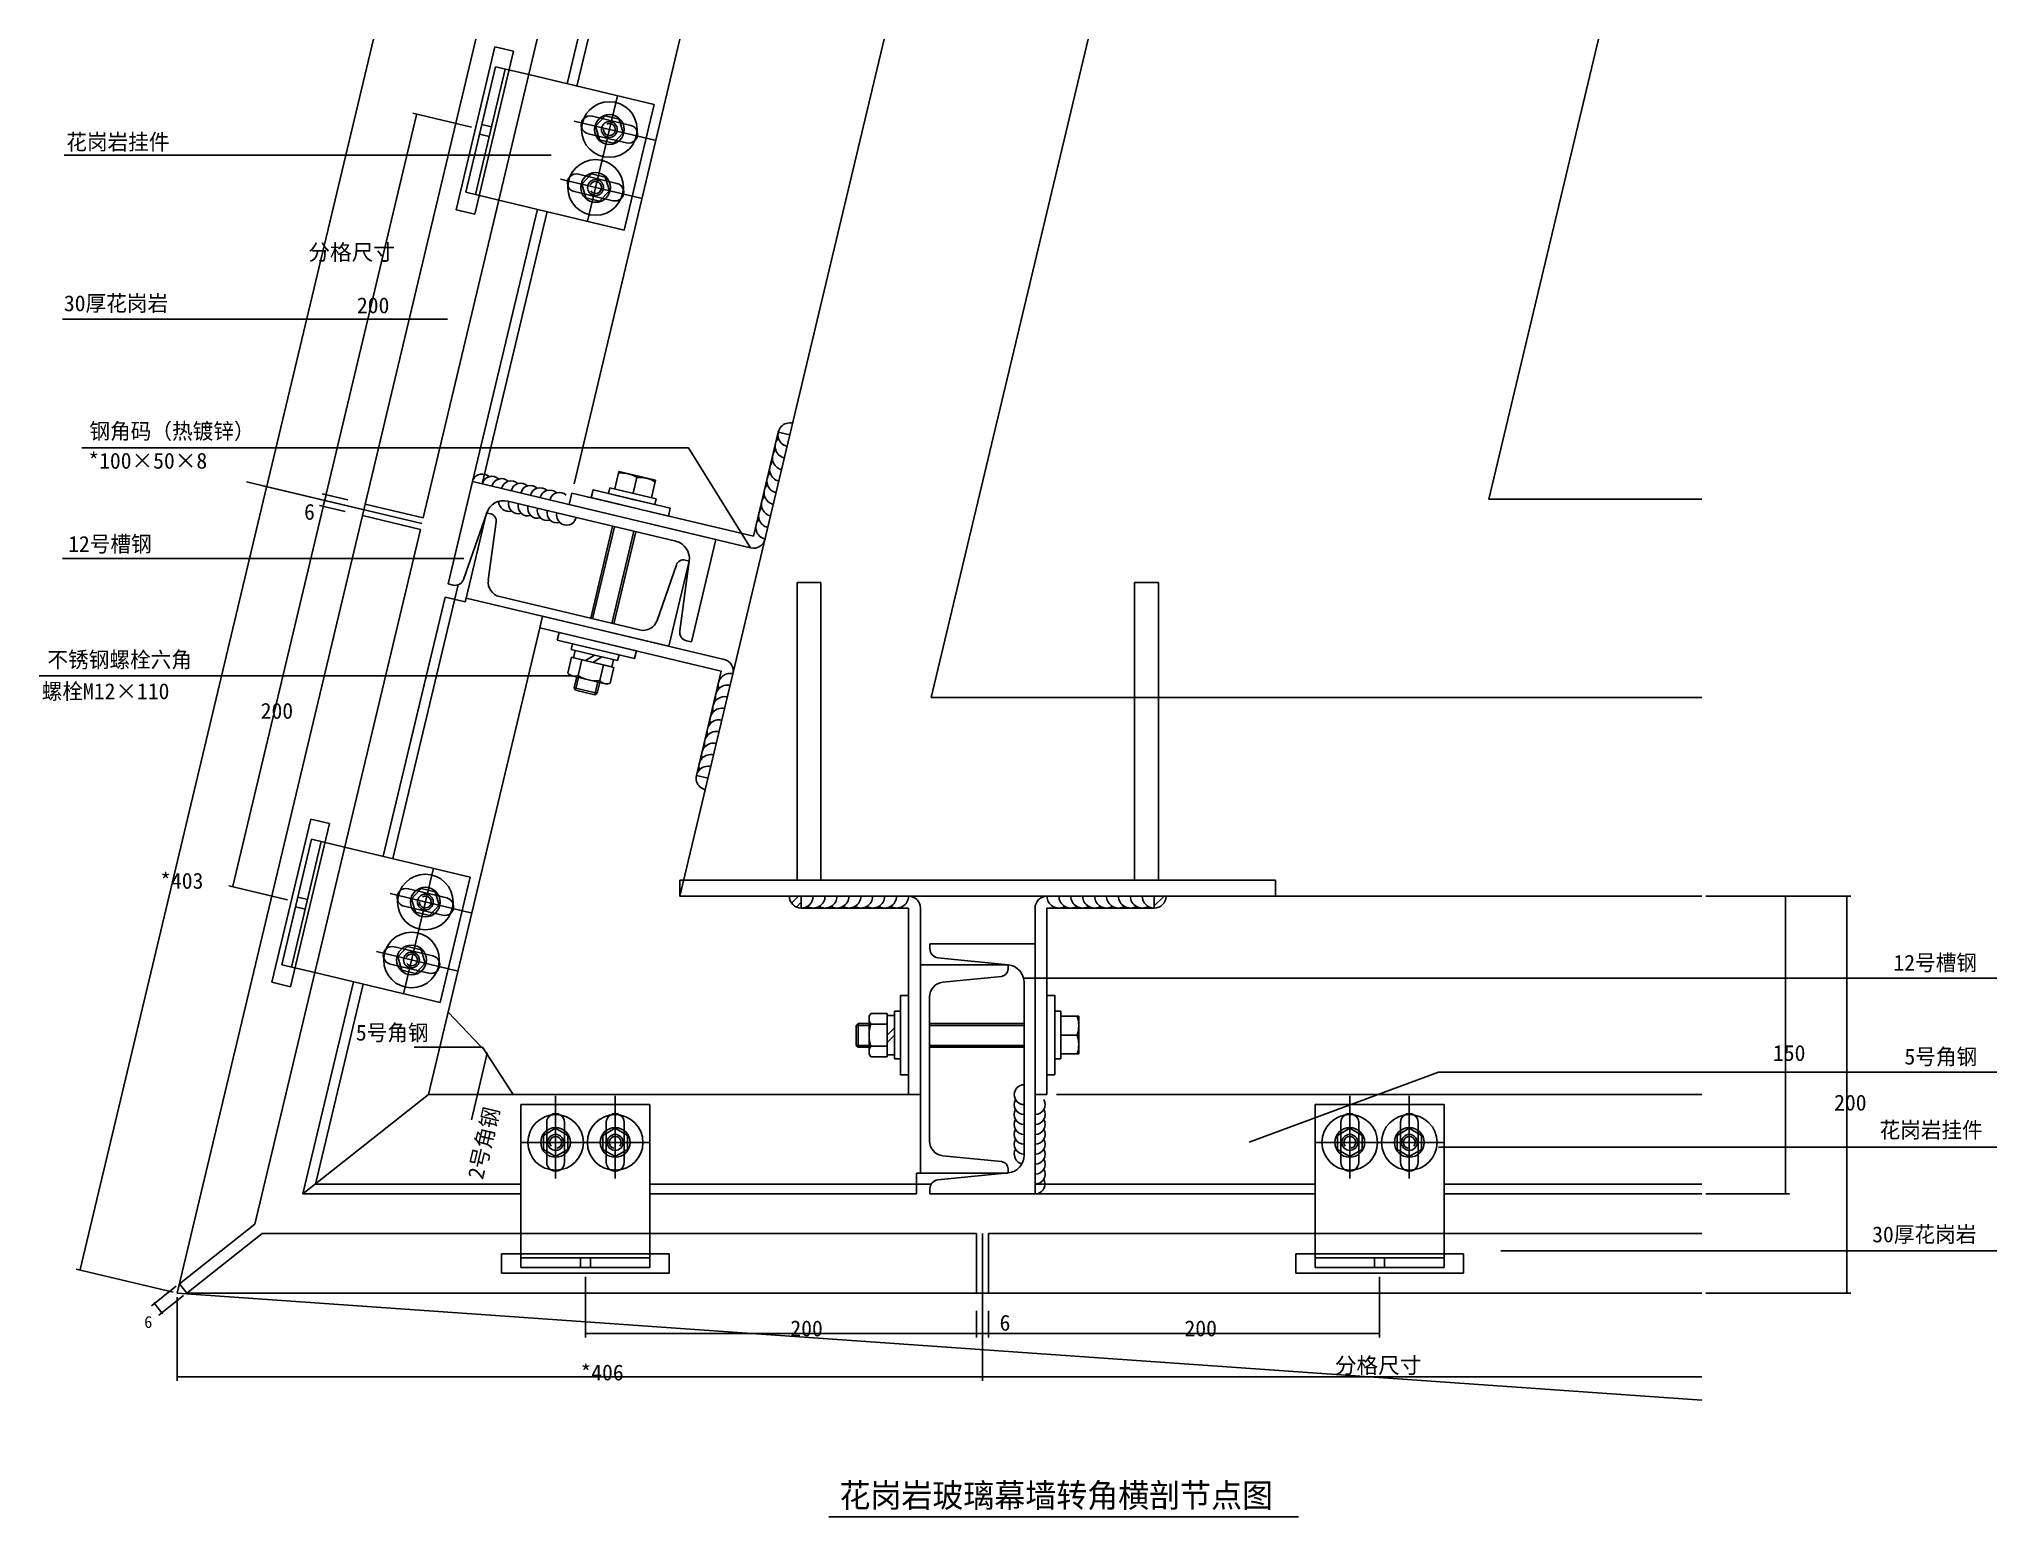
# Model space of a CAD drawing. Header units: metres. Extents: x -3830 to 4270, y 1993 to 2737.
# Drawn here: x 3284 to 4270, y 1993 to 2737 of the extents above; entities outside this region: 1.
import ezdxf

# ---------------------------------------------------------------- set-up
doc = ezdxf.new("R2010")
doc.units = ezdxf.units.M
for name, color, linetype in [('Dim', 3, 'Continuous'), ('LINE', 1, 'Continuous'), ('XLINE-4', 5, 'Continuous'), ('ZXLINE-20', 1, 'Continuous'), ('埋件', 5, 'Continuous'), ('尺寸', 7, 'Continuous'), ('梁', 7, 'Continuous')]:
    doc.layers.add(name, color=color, linetype=linetype)

# ---------------------------------------------------------------- blocks, each defined once
blk = doc.blocks.new('埋件')
at = {"layer": '埋件', "color": 5}
for p, q in [((-93.39, 158), (-81.39, 158)), ((-93.39, 158), (-93.39, 8)), ((-81.39, 158), (-81.39, 8)), ((76.61, 158), (88.61, 158)), ((76.61, 158), (76.61, 8)), ((88.61, 158), (88.61, 8)), ((-152.39, 8), (-152.39, 0)), ((147.61, 8), (-152.39, 8)), ((147.61, 0), (-152.39, 0)), ((-91.27, 0), (-31.27, 0)), ((-91.27, 0), (86.5, 0)), ((86.5, 0), (26.5, 0)), ((147.61, 8), (88.61, 8)), ((147.61, 8), (147.61, 0))]:
    blk.add_line(p, q, dxfattribs=at)

msp = doc.modelspace()

# ---------------------------------------------------------------- hatches: boundary and pattern name
at = {"layer": 'LINE'}
h = msp.add_hatch(dxfattribs=at)
h.set_pattern_fill('ANSI31')
h.paths.add_polyline_path([(3851.22, 2305.57), (3845.22, 2305.57), (3845.22, 2299.57, 0.41)])
h.paths.add_polyline_path([(3661.45, 2305.57, 0.41), (3667.45, 2299.57), (3667.45, 2305.57)])

# ---------------------------------------------------------------- linework, layer by layer
for p, q in [((3451.91, 2737.22), (3398.28, 2512.1)), ((3447.79, 2503.08), (3503.57, 2737.22)), ((3476.98, 2496.12), (3534.41, 2737.22)), ((3606.34, 2305.57), (3709.17, 2737.22)), ((4013.78, 2505.57), (4068.97, 2737.22)), ((3593.39, 2704.31), (3530.16, 2719.38)), ((3593.39, 2704.31), (3578.33, 2641.08)), ((3578.33, 2641.08), (3515.1, 2656.14)), ((3575.57, 2519.41), (3573.48, 2510.65)), ((3594.03, 2515.01), (3575.57, 2519.41)), ((3582.71, 2508.46), (3584.79, 2517.21)), ((3584.79, 2517.21), (3594.03, 2515.01)), ((3594.03, 2515.01), (3591.95, 2506.26)), ((3304.27, 2117.51), (3398.14, 2511.51)), ((3445.15, 2500.62), (3396.26, 2512.27)), ((3445.15, 2500.62), (3396.26, 2512.27)), ((3501.88, 2514.35), (3489.6, 2462.79)), ((3624.45, 2485.15), (3501.88, 2514.35)), ((3571.04, 2511.24), (3570.34, 2508.32)), ((3582.02, 2505.54), (3570.34, 2508.32)), ((3594.39, 2505.67), (3571.04, 2511.24)), ((3593.69, 2502.76), (3582.02, 2505.54)), ((3594.39, 2505.67), (3593.69, 2502.76)), ((4013.78, 2505.57), (4121.02, 2505.57)), ((3353.09, 2105.57), (3446.4, 2497.24)), ((3475.59, 2490.29), (3446.4, 2497.24)), ((3476.98, 2496.12), (3447.79, 2503.08)), ((3509, 2498.67), (3497.37, 2465.1)), ((3498.64, 2455.73), (3508.88, 2498.7)), ((3510.95, 2498.2), (3508.88, 2498.7)), ((3604.19, 2484.32), (3519.59, 2504.47)), ((3392.2, 2140.28), (3475.59, 2490.29)), ((3509.83, 2464.72), (3513.79, 2494.05)), ((3572.43, 2491.89), (3561.38, 2445.5)), ((3584.1, 2489.11), (3573.05, 2442.72)), ((3624.45, 2485.15), (3612.17, 2433.59)), ((3594.85, 2444.47), (3604.54, 2472.44)), ((3600.78, 2431.4), (3611.02, 2474.36)), ((3611.02, 2474.36), (3606.27, 2439.16)), ((3608.95, 2474.86), (3611.02, 2474.36)), ((3498.18, 2453.79), (3488.03, 2456.2)), ((3492.08, 2462.2), (3489.6, 2462.79)), ((3600.78, 2431.4), (3498.64, 2455.73)), ((3586.02, 2439.63), (3515.53, 2456.42)), ((3551.75, 2425.86), (3549.86, 2417.93)), ((3552.3, 2432.67), (3551.61, 2429.75)), ((3563.28, 2426.97), (3551.61, 2429.75)), ((3573.07, 2420.78), (3551.75, 2425.86)), ((3575.65, 2427.11), (3552.3, 2432.67)), ((3553.65, 2429.26), (3552.78, 2425.62)), ((3563.28, 2426.97), (3558.76, 2424.19)), ((3566.93, 2426.1), (3562.41, 2423.32)), ((3574.95, 2424.19), (3563.28, 2426.97)), ((3575.65, 2427.11), (3574.95, 2424.19)), ((3609.68, 2434.18), (3612.17, 2433.59)), ((3551.08, 2416.77), (3549.86, 2417.93)), ((3560.32, 2414.57), (3551.08, 2416.77)), ((3572.04, 2421.03), (3552.78, 2425.62)), ((3554.35, 2415.99), (3553.05, 2410.51)), ((3556.97, 2424.62), (3555.08, 2416.7)), ((3567.85, 2422.02), (3565.97, 2414.1)), ((3573.07, 2420.78), (3571.18, 2412.85)), ((3572.91, 2424.67), (3572.04, 2421.03)), ((3564.72, 2407.73), (3553.05, 2410.51)), ((3553.05, 2410.51), (3553.79, 2409.31)), ((3563.51, 2406.99), (3553.79, 2409.31)), ((3560.32, 2414.57), (3569.57, 2412.36)), ((3564.72, 2407.73), (3563.51, 2406.99)), ((3566.02, 2413.21), (3564.72, 2407.73)), ((3569.57, 2412.36), (3571.18, 2412.85)), ((3500.69, 2315.2), (3437.46, 2330.26)), ((3485.63, 2251.97), (3500.69, 2315.2)), ((3606.34, 2305.57), (4121.02, 2305.57)), ((4123.02, 2305.57), (4165.24, 2305.57)), ((4125.02, 2305.57), (4196.04, 2305.57)), ((4163.24, 2305.27), (4163.24, 2155.87)), ((4194.04, 2305.27), (4194.04, 2105.87)), ((3732.22, 2279.02), (3732.22, 2281.57)), ((3785.22, 2281.57), (3732.22, 2281.57)), ((3785.22, 2281.57), (3785.22, 2155.57)), ((3727.45, 2271.01), (3727.45, 2166.01)), ((3727.45, 2271.01), (3771.62, 2271.01)), ((3771.62, 2271.01), (3736.28, 2274.54)), ((3771.62, 2268.88), (3771.62, 2271.01)), ((3485.63, 2251.97), (3422.4, 2267.03)), ((3738.79, 2262.2), (3768.24, 2265.15)), ((3779.72, 2262.05), (3779.72, 2175.09)), ((3732.04, 2254.74), (3732.04, 2182.27)), ((3696.07, 2241.41), (3695.07, 2240.41)), ((3695.07, 2240.41), (3695.07, 2230.41)), ((3696.07, 2241.41), (3696.07, 2229.41)), ((3701.7, 2241.41), (3696.07, 2241.41)), ((3701.7, 2245.05), (3702.55, 2246.51)), ((3701.7, 2235.55), (3701.7, 2245.05)), ((3710.7, 2246.51), (3702.55, 2246.51)), ((3710.7, 2241.15), (3702.56, 2241.15)), ((3710.7, 2246.51), (3710.7, 2224.59)), ((3710.7, 2245.45), (3710.7, 2225.65)), ((3714.45, 2245.45), (3710.7, 2245.45)), ((3714.45, 2239.3), (3710.7, 2235.55)), ((3717.45, 2247.55), (3714.45, 2247.55)), ((3714.45, 2247.55), (3714.45, 2235.55)), ((3717.45, 2247.55), (3717.45, 2223.55)), ((3779.72, 2241.41), (3732.04, 2241.41)), ((3795.22, 2247.57), (3795.22, 2235.57)), ((3798.22, 2247.57), (3795.22, 2247.57)), ((3798.22, 2247.57), (3798.22, 2223.57)), ((3807.22, 2245.06), (3798.22, 2245.06)), ((3807.22, 2245.06), (3807.22, 2226.08)), ((3807.22, 2235.56), (3807.22, 2245.06)), ((3696.07, 2229.41), (3695.07, 2230.41)), ((3701.7, 2229.41), (3696.07, 2229.41)), ((3701.7, 2235.55), (3701.7, 2226.05)), ((3710.7, 2229.95), (3702.56, 2229.95)), ((3714.45, 2235.55), (3710.7, 2231.8)), ((3714.45, 2235.55), (3714.45, 2223.55)), ((3779.72, 2229.41), (3732.04, 2229.41)), ((3795.22, 2235.57), (3795.22, 2223.57)), ((3798.22, 2235.56), (3807.22, 2235.56)), ((3701.7, 2226.05), (3702.55, 2224.59)), ((3710.7, 2224.59), (3702.55, 2224.59)), ((3714.45, 2225.65), (3710.7, 2225.65)), ((3717.45, 2223.55), (3714.45, 2223.55)), ((3798.22, 2223.57), (3795.22, 2223.57)), ((3807.22, 2226.08), (3798.22, 2226.08)), ((3416.41, 2155.57), (3479.72, 2205.57)), ((3526.22, 2200.57), (3591.22, 2200.57)), ((3526.22, 2200.57), (3526.22, 2135.57)), ((3591.22, 2200.57), (3591.22, 2135.57)), ((3991.22, 2200.57), (3926.22, 2200.57)), ((3926.22, 2200.57), (3926.22, 2135.57)), ((3991.22, 2200.57), (3991.22, 2135.57)), ((3738.79, 2174.81), (3768.24, 2171.86)), ((3725.45, 2166.01), (3725.45, 2155.57)), ((3727.45, 2166.01), (3771.62, 2166.01)), ((3771.62, 2166.14), (3736.28, 2162.6)), ((3771.62, 2168.13), (3771.62, 2166.01)), ((3732.22, 2158.12), (3732.22, 2155.57)), ((3785.22, 2155.57), (3732.22, 2155.57)), ((4123.02, 2155.57), (4165.24, 2155.57)), ((3354.22, 2110.28), (3392.2, 2140.28)), ((3357.93, 2105.57), (3395.92, 2135.57)), ((3395.92, 2135.57), (3755.72, 2135.57)), ((3755.72, 2135.57), (3755.72, 2105.57)), ((3761.72, 2135.57), (3761.72, 2105.57)), ((3761.72, 2135.57), (4121.02, 2135.57)), ((3351.15, 2106.03), (3302.26, 2117.68)), ((3353.09, 2105.57), (4121.02, 2051.75)), ((3353.09, 2103.57), (3353.09, 2061.45)), ((3357.93, 2105.57), (3755.72, 2105.57)), ((3471.28, 2105.57), (3755.72, 2105.57)), ((3758.72, 2103.57), (3758.72, 2061.45)), ((3758.72, 2103.57), (3758.72, 2061.45)), ((3761.72, 2105.57), (4121.02, 2105.57)), ((4123.02, 2105.57), (4196.04, 2105.57)), ((3353.39, 2063.45), (3758.42, 2063.45)), ((3759.02, 2063.45), (4121.02, 2063.45))]:
    msp.add_line(p, q)
for points in [[(3563.86, 2693.36), (3565.9, 2686.52), (3572.84, 2684.87), (3577.74, 2690.05), (3575.7, 2696.89), (3568.76, 2698.54)], [(3556.91, 2664.17), (3561.81, 2669.36), (3568.75, 2667.7), (3570.79, 2660.87), (3565.89, 2655.68), (3558.95, 2657.34)], [(3471.16, 2304.25), (3473.2, 2297.41), (3480.14, 2295.76), (3485.04, 2300.94), (3483, 2307.78), (3476.06, 2309.43)], [(3464.21, 2275.06), (3469.11, 2280.25), (3476.05, 2278.59), (3478.09, 2271.76), (3473.19, 2266.57), (3466.25, 2268.23)], [(3543.72, 2174.38), (3549.9, 2177.95), (3549.9, 2185.08), (3543.72, 2188.65), (3537.55, 2185.08), (3537.55, 2177.95)], [(3573.72, 2174.38), (3567.55, 2177.95), (3567.55, 2185.08), (3573.72, 2188.65), (3579.9, 2185.08), (3579.9, 2177.95)], [(3943.72, 2174.38), (3949.9, 2177.95), (3949.9, 2185.08), (3943.72, 2188.65), (3937.55, 2185.08), (3937.55, 2177.95)], [(3973.72, 2174.38), (3967.55, 2177.95), (3967.55, 2185.08), (3973.72, 2188.65), (3979.9, 2185.08), (3979.9, 2177.95)]]:
    msp.add_lwpolyline(points, close=True)
for centre, radius in [((3570.8, 2691.7), 14), ((3570.8, 2691.7), 7.49), ((3570.8, 2691.7), 4), ((3563.85, 2662.52), 14), ((3563.85, 2662.52), 7.49), ((3563.85, 2662.52), 4), ((3478.1, 2302.59), 14), ((3478.1, 2302.59), 7.49), ((3478.1, 2302.59), 4), ((3471.15, 2273.41), 14), ((3471.15, 2273.41), 7.49), ((3471.15, 2273.41), 4), ((3543.72, 2181.52), 14), ((3573.72, 2181.52), 14), ((3943.72, 2181.52), 14), ((3973.72, 2181.52), 14), ((3543.72, 2181.52), 7.49), ((3543.72, 2181.52), 4), ((3573.72, 2181.52), 7.49), ((3573.72, 2181.52), 4), ((3943.72, 2181.52), 7.49), ((3943.72, 2181.52), 4), ((3973.72, 2181.52), 7.49), ((3973.72, 2181.52), 4)]:
    msp.add_circle(centre, radius)
for centre, radius, start, end in [((3561.07, 2694.02), 4.5, 133.92, 199.28), ((3580.53, 2689.39), 4.5, 313.92, 19.28), ((3554.12, 2664.84), 4.5, 133.92, 199.28), ((3573.58, 2660.2), 4.5, 313.92, 19.28), ((3576.88, 2504.58), 14.12, 56.91, 96.29), ((3586.13, 2502.38), 14.12, 56.91, 96.29), ((3517.51, 2495.72), 9, 76.6, 160.89), ((3510.08, 2494.56), 3.75, 352.31, 76.6), ((3602.1, 2475.57), 9, 352.31, 76.6), ((3608.08, 2471.21), 3.75, 76.6, 160.89), ((3493.12, 2466.58), 4.5, 256.6, 340.89), ((3517.27, 2463.72), 7.5, 172.31, 256.6), ((3587.76, 2446.92), 7.5, 256.6, 340.89), ((3610.73, 2438.56), 4.5, 172.31, 256.6), ((3553.31, 2420.8), 4.47, 219.78, 293.33), ((3562.06, 2426.34), 11.9, 234.08, 261.61), ((3564.08, 2425.86), 11.9, 251.59, 279.12), ((3569.4, 2416.97), 4.47, 219.87, 293.42), ((3468.37, 2304.91), 4.5, 133.92, 199.28), ((3487.83, 2300.28), 4.5, 313.92, 19.28), ((3461.42, 2275.73), 4.5, 133.92, 199.28), ((3736.72, 2279.02), 4.5, 180, 264.29), ((3480.88, 2271.09), 4.5, 313.92, 19.28), ((3767.87, 2268.88), 3.75, 275.71, 0), ((3770.72, 2262.05), 9, 0, 84.29), ((3739.54, 2254.74), 7.5, 95.71, 180), ((3713.56, 2236.59), 11.9, 157.48, 185.01), ((3706.14, 2243.82), 4.47, 143.18, 216.73), ((3793.1, 2240.31), 14.12, 340.31, 19.69), ((3713.56, 2234.51), 11.9, 174.99, 202.52), ((3706.14, 2227.28), 4.47, 143.27, 216.82), ((3793.1, 2230.8), 14.12, 340.31, 19.69), ((3543.72, 2191.52), 4.5, 57.32, 122.68), ((3573.72, 2191.52), 4.5, 57.32, 122.68), ((3943.72, 2191.52), 4.5, 57.32, 122.68), ((3973.72, 2191.52), 4.5, 57.32, 122.68), ((3739.54, 2182.27), 7.5, 180, 264.29), ((3767.87, 2168.13), 3.75, 0, 84.29), ((3770.72, 2175.09), 9, 275.71, 0), ((3543.72, 2171.52), 4.5, 237.32, 302.68), ((3573.72, 2171.52), 4.5, 237.32, 302.68), ((3736.72, 2158.12), 4.5, 95.71, 180), ((3943.72, 2171.52), 4.5, 237.32, 302.68), ((3973.72, 2171.52), 4.5, 237.32, 302.68)]:
    msp.add_arc(centre, radius, start, end)
at = {"layer": 'Dim'}
for p, q in [((3469.66, 2379.11), (3481.03, 2426.84)), ((3646.2, 2155.57), (3695.27, 2155.57))]:
    msp.add_line(p, q, dxfattribs=at)
at = {"layer": 'LINE'}
for p, q in [((3549.62, 2714.74), (3554.97, 2737.22)), ((3606.37, 2737.22), (3553.01, 2513.24)), ((3554.48, 2713.58), (3560.11, 2737.22)), ((3428.16, 2508.06), (3473.67, 2699.12)), ((3501.39, 2692.82), (3471.8, 2699.87)), ((3541.49, 2678.83), (3296.16, 2678.83)), ((3501.88, 2514.35), (3534.55, 2651.51)), ((3506.74, 2513.19), (3539.42, 2650.35)), ((3489.25, 2596.18), (3295.38, 2596.18)), ((3655.86, 2539.34), (3643.35, 2486.81)), ((3655.86, 2539.34), (3661.7, 2537.95)), ((3610.67, 2531.35), (3305.07, 2531.35)), ((3641.96, 2480.98), (3610.67, 2531.35)), ((3476.28, 2493.2), (3388.1, 2514.21)), ((3431.26, 2507.02), (3426.14, 2508.23)), ((3439.11, 2505.14), (3426.14, 2508.23)), ((3426.7, 2501.93), (3428.09, 2507.77)), ((3428.16, 2508.06), (3428.23, 2508.35)), ((3489.6, 2462.79), (3501.88, 2514.35)), ((3550.52, 2502.76), (3551.91, 2508.6)), ((3643.35, 2486.81), (3551.91, 2508.6)), ((3426.63, 2501.64), (3381.11, 2310.59)), ((3437.72, 2499.31), (3424.75, 2502.4)), ((3429.87, 2501.18), (3424.75, 2502.4)), ((3426.63, 2501.64), (3426.56, 2501.35)), ((3446.4, 2497.24), (3447.79, 2503.08)), ((3641.96, 2480.98), (3550.52, 2502.76)), ((3573.4, 2491.65), (3562.35, 2445.27)), ((3583.13, 2489.34), (3572.08, 2442.95)), ((3497.52, 2475.57), (3295.38, 2475.57)), ((3456.92, 2325.63), (3488.03, 2456.2)), ((3461.78, 2324.47), (3494.63, 2462.34)), ((3498.18, 2453.79), (3498.64, 2455.73)), ((3537.13, 2446.56), (3535.74, 2440.73)), ((3628.57, 2424.78), (3537.13, 2446.56)), ((3479.72, 2205.57), (3535.74, 2440.73)), ((3627.18, 2418.94), (3535.74, 2440.73)), ((3552.18, 2416.47), (3283.59, 2416.47)), ((3614.66, 2366.41), (3627.18, 2418.94)), ((3555.32, 2415.76), (3553.79, 2409.31)), ((3565.05, 2413.44), (3563.51, 2406.99)), ((3614.66, 2366.41), (3620.5, 2365.02)), ((3408.69, 2303.71), (3379.1, 2310.76)), ((3667.45, 2299.57), (3667.45, 2305.57)), ((3667.45, 2299.57), (3721.45, 2299.57)), ((3721.45, 2299.57), (3721.45, 2205.57)), ((3727.45, 2299.57), (3727.45, 2205.57)), ((3785.22, 2299.57), (3785.22, 2205.57)), ((3845.22, 2299.57), (3791.22, 2299.57)), ((3791.22, 2299.57), (3791.22, 2205.57)), ((3845.22, 2299.57), (3845.22, 2305.57)), ((3416.41, 2155.57), (3441.86, 2262.4)), ((3422.74, 2160.57), (3446.72, 2261.24)), ((3779.36, 2264.3), (4269.64, 2264.3)), ((3509.29, 2226.47), (3489.6, 2247.07)), ((3701.7, 2240.41), (3695.07, 2240.41)), ((3779.72, 2240.41), (3732.04, 2240.41)), ((3472.43, 2229.49), (3506.9, 2229.49)), ((3506.9, 2229.49), (3522.38, 2205.57)), ((3701.7, 2230.41), (3695.07, 2230.41)), ((3779.72, 2230.41), (3732.04, 2230.41)), ((3501.3, 2192.94), (3509.29, 2226.47)), ((3893.12, 2181.61), (3988.33, 2216.92)), ((3988.33, 2216.92), (4269.64, 2216.92)), ((3479.72, 2205.57), (3721.45, 2205.57)), ((3727.45, 2205.57), (3721.45, 2205.57)), ((3785.22, 2205.57), (3791.22, 2205.57)), ((4121.02, 2205.57), (3796, 2205.57)), ((3988.33, 2179.09), (4269.64, 2179.09)), ((3422.74, 2160.57), (3526.22, 2160.57)), ((3591.22, 2160.57), (3732.95, 2160.57)), ((3725.45, 2166.01), (3727.45, 2166.01)), ((3785.22, 2160.57), (3926.22, 2160.57)), ((3991.22, 2160.57), (4121.02, 2160.57)), ((3416.41, 2155.57), (3526.22, 2155.57)), ((3591.22, 2155.57), (3725.45, 2155.57)), ((3732.22, 2155.57), (3785.22, 2155.57)), ((3785.22, 2155.57), (3926.22, 2155.57)), ((3991.22, 2155.57), (4121.02, 2155.57)), ((3758.72, 2135.57), (3758.72, 2067.11)), ((4019.89, 2126.88), (4269.64, 2126.88)), ((3354.22, 2110.28), (3357.93, 2105.57)), ((3558.72, 2113.74), (3558.72, 2083.31)), ((3958.72, 2113.74), (3958.72, 2083.31)), ((3352.65, 2109.04), (3340.15, 2099.17)), ((3341.53, 2100.64), (3341.35, 2100.88)), ((3341.72, 2100.41), (3345.44, 2095.7)), ((3356.37, 2104.33), (3343.87, 2094.46)), ((3755.72, 2105.57), (3761.72, 2105.57)), ((3345.62, 2095.46), (3345.81, 2095.23)), ((3755.72, 2096.65), (3755.72, 2083.31)), ((3761.72, 2096.65), (3761.72, 2083.31)), ((3755.42, 2085.31), (3559.02, 2085.31)), ((3755.42, 2085.31), (3755.12, 2085.31)), ((3755.72, 2088.57), (3755.72, 2083.31)), ((3755.72, 2085.31), (3761.72, 2085.31)), ((3761.72, 2088.57), (3761.72, 2083.31)), ((3762.02, 2085.31), (3762.32, 2085.31)), ((3762.02, 2085.31), (3958.72, 2085.31)), ((3917.89, 1992.92), (3681.37, 1992.92))]:
    msp.add_line(p, q, dxfattribs=at)
for points in [[(3562.56, 2510.17), (3601.47, 2500.9), (3600.55, 2497.01), (3561.64, 2506.28)], [(3544.54, 2434.52), (3583.45, 2425.25), (3584.38, 2429.14), (3545.47, 2438.41)], [(3717.45, 2215.57), (3717.45, 2255.57), (3721.45, 2255.57), (3721.45, 2215.57)], [(3795.22, 2215.57), (3795.22, 2255.57), (3791.22, 2255.57), (3791.22, 2215.57)]]:
    msp.add_lwpolyline(points, close=True, dxfattribs=at)
for centre, radius, start, end in [((3570.8, 2691.7), 3, 178.02, 117.07), ((3563.85, 2662.52), 3, 216.13, 155.18), ((3660.31, 2532.12), 6, 136.6, 256.6), ((3661.7, 2537.95), 6, 76.6, 256.6), ((3657.53, 2520.44), 6, 136.6, 256.6), ((3658.92, 2526.28), 6, 136.6, 256.6), ((3506.74, 2513.19), 5, 46.6, 153.4), ((3511.61, 2512.03), 5, 46.6, 166.6), ((3516.47, 2510.87), 5, 46.6, 166.6), ((3521.33, 2509.71), 5, 46.6, 166.6), ((3656.14, 2514.61), 6, 136.6, 256.6), ((3526.2, 2508.55), 5, 46.6, 166.6), ((3531.06, 2507.4), 5, 46.6, 166.6), ((3531.06, 2507.4), 5, 46.6, 166.6), ((3535.93, 2506.24), 5, 46.6, 166.6), ((3540.79, 2505.08), 5, 46.6, 166.6), ((3545.65, 2503.92), 5, 46.6, 166.6), ((3653.36, 2502.93), 6, 136.6, 256.6), ((3654.75, 2508.77), 6, 136.6, 256.6), ((3520.06, 2504.36), 5, 179.8, 286.6), ((3524.92, 2503.2), 5, 166.6, 286.6), ((3529.79, 2502.05), 5, 166.6, 286.6), ((3534.65, 2500.89), 5, 166.6, 286.6), ((3539.51, 2499.73), 5, 166.6, 286.6), ((3544.38, 2498.57), 5, 166.6, 286.6), ((3549.24, 2497.41), 5, 166.6, 346.6), ((3650.58, 2491.26), 6, 136.6, 256.6), ((3651.97, 2497.1), 6, 136.6, 256.6), ((3643.35, 2486.81), 6, 256.6, 346.6), ((3631.63, 2411.71), 6, 76.6, 196.6), ((3627.18, 2418.94), 6, 346.6, 76.6), ((3628.84, 2400.04), 6, 76.6, 196.6), ((3630.23, 2405.88), 6, 76.6, 196.6), ((3627.45, 2394.2), 6, 76.6, 196.6), ((3624.67, 2382.53), 6, 76.6, 196.6), ((3626.06, 2388.37), 6, 76.6, 196.6), ((3621.89, 2370.86), 6, 76.6, 196.6), ((3623.28, 2376.69), 6, 76.6, 196.6), ((3620.5, 2365.02), 6, 76.6, 256.6), ((3478.1, 2302.59), 3, 178.02, 117.07), ((3667.45, 2305.57), 6, 180, 0), ((3673.45, 2305.57), 6, 240, 0), ((3679.45, 2305.57), 6, 240, 0), ((3685.45, 2305.57), 6, 240, 0), ((3691.45, 2305.57), 6, 240, 0), ((3697.45, 2305.57), 6, 240, 0), ((3703.45, 2305.57), 6, 240, 0), ((3709.45, 2305.57), 6, 240, 0), ((3715.45, 2305.57), 6, 240, 0), ((3721.45, 2299.57), 6, 0, 90), ((3791.22, 2299.57), 6, 90, 180), ((3797.22, 2305.57), 6, 180, 300), ((3803.22, 2305.57), 6, 180, 300), ((3809.22, 2305.57), 6, 180, 300), ((3815.22, 2305.57), 6, 180, 300), ((3821.22, 2305.57), 6, 180, 300), ((3827.22, 2305.57), 6, 180, 300), ((3833.22, 2305.57), 6, 180, 300), ((3839.22, 2305.57), 6, 180, 300), ((3845.22, 2305.57), 6, 180, 0), ((3471.15, 2273.41), 3, 216.13, 155.18), ((3779.72, 2205.57), 5, 90, 270), ((3779.72, 2200.57), 5, 150, 270), ((3785.22, 2200.57), 5, 270, 30), ((3779.72, 2195.57), 5, 150, 270), ((3779.72, 2190.57), 5, 150, 270), ((3785.22, 2195.57), 5, 270, 30), ((3785.22, 2190.57), 5, 270, 30), ((3543.72, 2181.52), 3, 281.42, 220.47), ((3573.72, 2181.52), 3, 319.53, 258.58), ((3779.72, 2185.57), 5, 150, 270), ((3779.72, 2180.57), 5, 150, 270), ((3785.22, 2185.57), 5, 270, 30), ((3785.22, 2185.57), 5, 270, 30), ((3785.22, 2180.57), 5, 270, 30), ((3943.72, 2181.52), 3, 281.42, 220.47), ((3973.72, 2181.52), 3, 319.53, 258.58), ((3779.72, 2175.57), 5, 150, 256.8), ((3785.22, 2175.57), 5, 270, 30), ((3785.22, 2170.57), 5, 270, 30), ((3785.22, 2165.57), 5, 270, 30), ((3785.22, 2160.57), 5, 283.2, 30)]:
    msp.add_arc(centre, radius, start, end, dxfattribs=at)
at = {"layer": 'XLINE-4'}
for p, q in [((3513.12, 2733.42), (3493.56, 2651.3)), ((3513.12, 2733.42), (3522.52, 2731.18)), ((3513.51, 2723.34), (3498.45, 2660.11)), ((3502.96, 2649.06), (3522.52, 2731.18)), ((3518.38, 2722.18), (3503.31, 2658.95)), ((3513.51, 2723.34), (3530.16, 2719.38)), ((3511.42, 2693), (3506.56, 2694.16)), ((3581.57, 2693.76), (3562.26, 2698.37)), ((3510.26, 2688.14), (3505.4, 2689.29)), ((3579.49, 2685.01), (3560.17, 2689.61)), ((3574.62, 2664.58), (3555.3, 2669.18)), ((3515.1, 2656.14), (3498.45, 2660.11)), ((3572.53, 2655.83), (3553.22, 2660.43)), ((3400.86, 2262.19), (3420.42, 2344.31)), ((3429.82, 2342.07), (3410.26, 2259.95)), ((3420.42, 2344.31), (3429.82, 2342.07)), ((3405.75, 2271), (3420.81, 2334.23)), ((3410.61, 2269.84), (3425.68, 2333.07)), ((3437.46, 2330.26), (3420.81, 2334.23)), ((3488.87, 2304.65), (3469.56, 2309.26)), ((3417.57, 2299.03), (3412.7, 2300.18)), ((3418.72, 2303.89), (3413.86, 2305.05)), ((3486.79, 2295.9), (3467.47, 2300.5)), ((3481.92, 2275.47), (3462.6, 2280.07)), ((3405.75, 2271), (3422.4, 2267.03)), ((3479.83, 2266.72), (3460.52, 2271.32)), ((3400.86, 2262.19), (3410.26, 2259.95)), ((3539.22, 2191.52), (3539.22, 2171.66)), ((3548.22, 2191.52), (3548.22, 2171.66)), ((3569.22, 2191.52), (3569.22, 2171.66)), ((3578.22, 2191.52), (3578.22, 2171.66)), ((3939.22, 2191.52), (3939.22, 2171.66)), ((3948.22, 2191.52), (3948.22, 2171.66)), ((3969.22, 2191.52), (3969.22, 2171.66)), ((3978.22, 2191.52), (3978.22, 2171.66)), ((3526.22, 2118.45), (3526.22, 2135.57)), ((3591.22, 2135.57), (3591.22, 2118.45)), ((3926.22, 2135.57), (3926.22, 2118.45)), ((3991.22, 2118.45), (3991.22, 2135.57)), ((3516.51, 2115.74), (3516.51, 2125.4)), ((3600.93, 2125.4), (3516.51, 2125.4)), ((3526.22, 2123.45), (3591.22, 2123.45)), ((3556.22, 2123.45), (3556.22, 2118.45)), ((3561.22, 2123.45), (3561.22, 2118.45)), ((3600.93, 2115.74), (3600.93, 2125.4)), ((3916.51, 2125.4), (4000.93, 2125.4)), ((3916.51, 2115.74), (3916.51, 2125.4)), ((3991.22, 2123.45), (3926.22, 2123.45)), ((3956.22, 2123.45), (3956.22, 2118.45)), ((3961.22, 2123.45), (3961.22, 2118.45)), ((4000.93, 2115.74), (4000.93, 2125.4)), ((3516.51, 2115.74), (3600.93, 2115.74)), ((3526.22, 2118.45), (3591.22, 2118.45)), ((4000.93, 2115.74), (3916.51, 2115.74)), ((3991.22, 2118.45), (3926.22, 2118.45))]:
    msp.add_line(p, q, dxfattribs=at)
for centre, start, end in [((3561.07, 2694.02), 199.28, 256.6), ((3561.07, 2694.02), 76.6, 133.92), ((3580.53, 2689.39), 19.28, 76.6), ((3580.53, 2689.39), 256.6, 313.92), ((3554.12, 2664.84), 199.28, 256.6), ((3554.12, 2664.84), 76.6, 133.92), ((3573.58, 2660.2), 19.28, 76.6), ((3573.58, 2660.2), 256.6, 313.92), ((3468.37, 2304.91), 76.6, 133.92), ((3468.37, 2304.91), 199.28, 256.6), ((3487.83, 2300.28), 19.28, 76.6), ((3487.83, 2300.28), 256.6, 313.92), ((3461.42, 2275.73), 76.6, 133.92), ((3461.42, 2275.73), 199.28, 256.6), ((3480.88, 2271.09), 19.28, 76.6), ((3480.88, 2271.09), 256.6, 313.92), ((3543.72, 2191.52), 122.68, 180), ((3543.72, 2191.52), 0, 57.32), ((3573.72, 2191.52), 122.68, 180), ((3573.72, 2191.52), 0, 57.32), ((3943.72, 2191.52), 122.68, 180), ((3943.72, 2191.52), 0, 57.32), ((3973.72, 2191.52), 122.68, 180), ((3973.72, 2191.52), 0, 57.32), ((3543.72, 2171.52), 180, 237.32), ((3543.72, 2171.52), 302.68, 0), ((3573.72, 2171.52), 180, 237.32), ((3573.72, 2171.52), 302.68, 0), ((3943.72, 2171.52), 180, 237.32), ((3943.72, 2171.52), 302.68, 0), ((3973.72, 2171.52), 180, 237.32), ((3973.72, 2171.52), 302.68, 0)]:
    msp.add_arc(centre, 4.5, start, end, dxfattribs=at)
at = {"layer": 'ZXLINE-20'}
for p, q in [((3559.79, 2645.5), (3574.86, 2708.73)), ((3553.12, 2695.92), (3593.65, 2686.26)), ((3546.17, 2666.73), (3586.7, 2657.08)), ((3583.16, 2510.33), (3582.71, 2508.45)), ((3482.16, 2319.62), (3467.09, 2256.39)), ((3460.42, 2306.81), (3500.95, 2297.15)), ((3453.47, 2277.62), (3494, 2267.97)), ((3800.15, 2235.57), (3798.22, 2235.57)), ((3543.72, 2163.34), (3543.72, 2205.01)), ((3573.72, 2163.34), (3573.72, 2205.01)), ((3943.72, 2163.34), (3943.72, 2205.01)), ((3973.72, 2163.34), (3973.72, 2205.01)), ((3591.22, 2181.52), (3526.22, 2181.52)), ((3926.22, 2181.52), (3991.22, 2181.52))]:
    msp.add_line(p, q, dxfattribs=at)
at = {"layer": '尺寸'}
for q in [(3811.97, 2737.22), (4121.02, 2405.57)]:
    msp.add_line((3732.96, 2405.57), q, dxfattribs=at)
at = {"layer": '梁'}
msp.add_line((3493.56, 2651.3), (3502.96, 2649.06), dxfattribs=at)

# ---------------------------------------------------------------- block references
at = {"zscale": -1, "rotation": 103.4}
msp.add_blockref('埋件', (-3641.65, 2453.81), dxfattribs=at)
msp.add_blockref('埋件', (3758.72, 2305.57))

# ---------------------------------------------------------------- texts
at = {"char_height": 8, "attachment_point": 1}
for s, insert in [('{\\f宋体|b0|i0|c134|p54;分格尺寸}', (3419.18, 2633.9)), ('*403', (3344.54, 2317.29)), ('\\A1;150', (4156.89, 2230.57)), ('\\A1;200', (4187.69, 2205.57)), ('\\A1;{\\f宋体|b0|i0|c134|p54;分格尺寸}', (3936.18, 2073.22)), ('\\A1;*406', (3556.23, 2069.65))]:
    msp.add_mtext(s, dxfattribs=dict(at, insert=insert))
at = {"layer": 'LINE'}
for s, height, p in [('花岗岩挂件', 8, (3297.25, 2681.48)), ('30厚花岗岩', 8, (3296.06, 2600.19)), ('钢角码（热镀锌）', 8, (3308.9, 2535.8)), ('*100×50×8', 8, (3308.36, 2520.87)), ('12号槽钢', 8, (3298.19, 2478.97)), ('不锈钢螺栓六角', 8, (3287.74, 2420.68)), ('螺栓M12×110', 8, (3284.86, 2404.77)), ('12号槽钢', 8, (4217.55, 2268.04)), ('5号角钢', 8, (3443.1, 2232.81)), ('5号角钢', 8, (4223.09, 2220.72)), ('花岗岩挂件', 8, (4210.55, 2183.79)), ('30厚花岗岩', 8, (4206.85, 2131.2)), ('花岗岩玻璃幕墙转角横剖节点图', 12, (3686.67, 1997.73))]:
    msp.add_text(s, height=height, dxfattribs=at).set_placement(p)
msp.add_text('2号角钢', height=8, rotation=76.6, dxfattribs=at).set_placement((3507.06, 2162.42))
at = {"layer": 'LINE', "attachment_point": 1}
for s, insert, char_height in [('\\A1;200', (3443.65, 2607.15), 8), ('\\A1;6', (3417.01, 2503.13), 8), ('\\A1;200', (3395.18, 2402.9), 8), ('\\A1;6', (3336.52, 2094.07), 6), ('\\A1;200', (3661.97, 2091.85), 8), ('\\A1;6', (3767.34, 2094.7), 8), ('\\A1;200', (3860.48, 2091.86), 8)]:
    msp.add_mtext(s, dxfattribs=dict(at, insert=insert, char_height=char_height))

doc.saveas('drawing.dxf')
